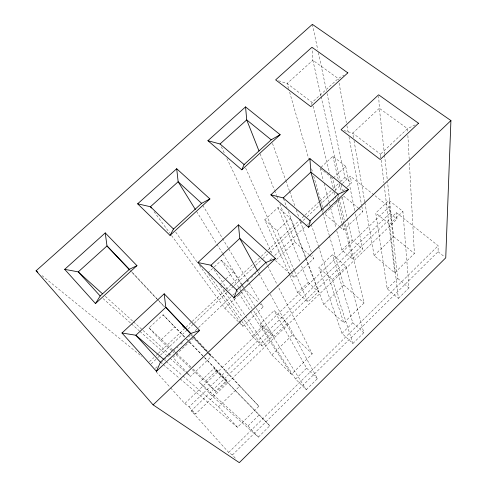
<?xml version="1.0" encoding="UTF-8"?>
<svg xmlns="http://www.w3.org/2000/svg" width="487" height="487" viewBox="0 0 487 487"><rect width="100%" height="100%" fill="white"/><g stroke="black" fill="none" stroke-linecap="round" stroke-linejoin="round"><path stroke-width="0.37" stroke-dasharray="2.44 1.83" d="M232.415 454.986L438.081 251.712L438.166 245.74L396.388 212.649L191.245 410.784L228.689 452.435L232.415 454.986L235.866 458.815M380.304 157.971L380.499 154.184L407.503 128.659L415.916 124.52M311.485 104.541L312.124 102.416L338.228 78.577L343.992 75.144M258.366 437.107L269.786 425.79L213.982 368.403L199.475 382.338L212.088 395.943L258.366 437.107L247.962 425.961L199.475 382.338M306.25 389.673L317.384 378.649L287.348 323.149L274.175 310.596L260.131 324.08L295.572 379.081L306.25 389.673L273.201 336.834L260.131 324.08M352.911 343.457L363.765 332.712L346.05 266.371L332.463 254.616L318.863 267.68L341.971 333.388L352.911 343.457L332.353 279.617L318.863 267.68M398.403 298.403L408.977 287.927L402.907 211.376L388.936 200.376L375.757 213.038L387.214 288.84L398.403 298.403L389.643 224.209L375.757 213.038M228.689 452.435L438.166 245.74M180.117 378.849L237.479 427.3L258.901 406.255L207.979 351.803M245.478 316.039L271.868 354.932L291.421 374.314L312.228 353.872L277.596 285.498M306.165 258.335L323.721 304.539L343.822 322.844L364.039 302.981L344.985 223.107M364.854 202.555L374.132 255.547L394.744 272.823L414.4 253.514L409.22 159.687M247.962 425.961L259.321 414.778M295.572 379.081L306.64 368.184L274.175 310.596M341.971 333.388L352.765 322.765L332.463 254.616M387.214 288.84L397.739 278.479L388.936 200.376M182.935 375.976L218.517 406.779L239.707 386.185L192.682 336.018M271.868 354.932L292.456 334.922L269.561 292.991M323.721 304.539L343.737 285.09L329.541 236.256M374.132 255.547L393.599 236.627L387.567 182.278M192.201 369.615L215.546 391.219L226.686 380.444L204.802 357.702M241.85 321.317L252.327 336.182L262.268 346.038L273.134 335.531L255.9 307.845M289.826 275.271L297.648 292.602L307.839 301.977L318.443 291.725L306.323 259.936M336.815 231.069L341.874 250.068L352.302 258.987L362.651 248.985L355.467 213.988M212.088 395.943L226.711 381.808L213.982 368.403M273.201 336.834L287.348 323.149M332.353 279.617L346.05 266.371M389.643 224.209L402.907 211.376M191.245 410.784L195.512 413.993L397.002 218.998L396.388 212.649M170.669 387.908L184.756 403.577L389.137 206.908L374.4 195.238M184.756 403.577L189.114 406.889L389.868 213.312L389.137 206.908M193.175 369.024L205.873 380.852L216.952 370.199M252.327 336.182L263.138 325.791L253.41 310.529M297.648 292.602L308.192 282.46L301.136 264.946M341.874 250.068L352.168 240.176L347.602 220.301M186.509 372.896L190.484 376.439L211.315 356.508L207.687 352.649M171.534 235.513L224.903 308.356L242.952 326.253L263.205 306.877L261.269 303.62M291.238 274.96L293.971 277.45L313.677 258.597L312.398 255.024M340.145 227.058L343.615 229.961L362.791 211.62L361.689 205.642M224.903 308.356L244.949 289.375L258.907 302.756M276.482 259.504L294.903 242.057L279.867 203.925M342.452 197.022L324.549 213.982L339.567 226.577M151.147 363.923L157.234 358.182M157.788 357.665L159.998 355.577M160.552 355.053L187.647 329.492M188.201 328.969L193.735 323.752M194.289 323.228L228.019 291.403M228.573 290.879L233.553 286.186M234.107 285.662L255.121 265.841M255.675 265.318L262.31 259.06M262.864 258.536L306.554 217.318M307.102 216.8L341.947 183.928M342.501 183.41L350.244 176.105L373.815 194.776M155.408 368.312L157.624 366.224M161.489 362.565L162.597 361.524M164.807 359.43L165.909 358.389M168.672 355.772L170.882 353.684M173.646 351.072L174.754 350.025M176.964 347.937L178.065 346.89M180.829 344.279L182.485 342.708M188.566 336.961L190.222 335.397M195.196 330.691L197.959 328.08M198.513 327.556L232.22 295.682M232.774 295.165L234.43 293.594M239.957 288.371L241.059 287.324M247.14 281.577L248.796 280.007M251.56 277.395L252.668 276.354M254.878 274.26L255.979 273.219M258.743 270.602L259.851 269.561M269.798 260.155L272.562 257.538M274.771 255.45L306.822 225.146M307.37 224.623L308.478 223.576M326.71 206.336L327.818 205.289M332.791 200.589L333.893 199.542M342.738 191.184L346.604 187.525M347.158 187.002L351.577 182.82L350.244 176.105M149.466 361.713L153.898 357.537M156.108 355.449L157.77 353.885M158.324 353.361L185.456 327.794M186.01 327.27L231.41 284.487M231.964 283.964L252.455 264.66M254.671 262.572L260.758 256.832M261.312 256.308L267.406 250.568M267.96 250.05L304.503 215.607M305.057 215.09L319.454 201.521M320.002 200.997L332.737 188.999M333.291 188.475L339.938 182.217M340.492 181.694L344.924 177.518L327.063 93.498M184.725 337.053L163.06 314.766L149.01 327.885L160.521 340.303L174.675 327.002L185.821 338.453M219.734 284.676L233.456 271.783L221.408 260.308L213.239 267.935M294.294 270.553L277.127 230.753L290.435 218.255L277.992 207.492L264.782 219.826L289.509 274.577M333.327 177.956L345.697 166.335L332.889 156.254L320.604 167.723M207.791 273.018L212.691 268.44M343.968 130.534L352.704 133.14L380.499 154.184L380.858 157.191M278.515 80.769L287.117 83.484L312.124 102.416M344.924 177.518L351.577 182.82M389.868 213.312L397.002 218.998M438.081 251.712L444.564 256.874M320.647 168.685L322.96 170.547M323.538 171.01L330.478 176.598M331.057 177.061L332.791 178.461L335.653 190.277M343.536 195.993L358.122 207.833M358.706 208.308L362.791 211.62M393.599 236.627L414.4 253.514M41.985 275.581L141.82 356.49M352.168 240.176L362.651 248.985M397.739 278.479L408.977 287.927M160.418 362.212L162.737 364.173M163.315 364.66L179.539 378.362M164.576 360.082L165.72 361.074M166.298 361.573L182.363 375.483M294.903 242.057L309.129 254.585M309.695 255.091L313.677 258.597M343.737 285.09L364.039 302.981M264.782 219.826L277.127 230.753M103.013 298.525L130.845 323.313M131.417 323.818L139.367 330.904M139.933 331.41L166.061 354.682M166.633 355.187L169.47 357.72M170.036 358.225L185.943 372.391M308.192 282.46L318.443 291.725M352.765 322.765L363.765 332.712M105.314 296.346L132.951 321.323M133.517 321.834L167.924 352.923M168.49 353.434L171.308 355.985M275.399 260.533L290.696 274.461M160.521 340.303L173.859 352.649M176.081 354.7L191.647 369.103M149.01 327.885L176.063 353.081M176.617 353.599L190.965 366.967M259.449 303.273L263.205 306.877M292.456 334.922L312.228 353.872M263.138 325.791L273.134 335.531M306.64 368.184L317.384 378.649M226.711 381.808L269.786 425.79M186.838 339.226L188.95 341.399M189.48 341.941L202.689 355.528M186.351 339.001L187.416 340.09M189.54 342.27L203.864 356.995M204.4 357.543L226.686 380.444M208.192 353.245L193.607 337.996L173.001 357.513L187.404 373.097M208.71 353.787L211.315 356.508M239.707 386.185L258.901 406.255M163.06 314.766L174.675 327.002M131.977 272.081L157.386 299.121M157.904 299.669L164.643 306.847M191.093 334.989L192.128 336.091M192.651 336.645L207.17 352.095M129.81 270.2L164.563 307.133M190.831 333.467L207.462 351.249M205.873 380.852L215.546 391.219M187.915 373.651L190.484 376.439M218.517 406.779L237.479 427.3M189.114 406.889L195.512 413.993M156.083 371.678L170.17 387.348M154.038 211.644L169.738 233.066M175.704 232.092L197.241 262.25M199.439 265.33L242.952 326.253M208.661 274.26L241.412 320.702M220.593 285.912L242.508 317.524M244.224 320.008L262.268 346.038M213.976 269.621L228.026 290.319M233.559 298.476L245.052 315.412M236.725 290.088L238.387 292.638M238.8 293.277L291.421 374.314M221.408 260.308L239.233 288.28M239.641 288.913L241.26 291.457M241.668 292.097L253.009 309.896M196.553 211.401L216.551 243.622M216.946 244.267L222.547 253.289M222.949 253.934L241.747 284.219M242.149 284.865L243.743 287.44M233.456 271.783L241.869 285.309M242.27 285.954L244.273 289.168M244.675 289.814L255.498 307.2M202.787 205.295L222.151 237.851M222.535 238.502L228.348 248.273M228.732 248.924L246.55 278.874M246.939 279.526L259.717 301.015M257.933 271.691L258.664 273.024M259.023 273.688L269.201 292.322M265.932 262.475L267.308 265.184M267.649 265.859L277.249 284.816M221.335 146.727L224.915 154.269M226.869 158.385L272.464 254.36M245.637 168.003L291.22 271.216M291.524 271.904L293.971 277.45M294.592 271.253L307.839 301.977M277.992 207.492L300.01 262.14M260.101 153.795L274.303 189.808M274.577 190.514L276.525 195.451M276.805 196.158L278.479 200.394M290.435 218.255L306.055 259.23M283.483 198.623L286.995 207.864M288.347 211.419L305.897 257.623M272.47 143.385L285.522 179.88M285.778 180.598L289.363 190.612M289.619 191.33L294.994 206.36M296.273 209.934L299.085 217.811M300.369 221.384L311.376 252.156M310.03 220.8L310.98 223.673M311.217 224.391L318.358 245.947M318.595 246.672L343.822 322.844M322.12 210.743L322.546 212.204M322.759 212.935L329.328 235.525M288.578 88.585L287.117 83.484L312.873 60.248L312.045 48.712M289.625 92.232L308.655 158.573M311.583 168.782L312.417 171.698M313.671 176.069L322.662 207.419M322.875 208.15L323.916 211.796M320.069 168.222L323.38 180.64M324.159 183.569L329.413 203.298M329.608 204.029L330.387 206.951M330.582 207.681L336.036 228.147M313.038 106.105L329.596 173.195M330.509 176.878L333.418 188.676M334.332 192.365L335.056 195.311M335.239 196.048L336.152 199.737M336.334 200.474L341.977 223.326M342.16 224.069L343.615 229.961M337.266 196.931L337.984 199.883M338.161 200.62L343.712 223.527M343.889 224.263L352.302 258.987M338.1 194.264L338.806 197.223M338.982 197.959L344.279 220.148M332.889 156.254L338.301 179.813M339.147 183.489L341.344 193.059M342.361 197.478L347.432 219.564M320.915 95.854L312.873 60.248L338.228 78.577L338.502 80.075M321.085 96.596L340.188 181.158M341.022 184.865L342.367 190.801M312.368 24.35L317.743 49.631M318.37 52.602L326.43 90.527M345.697 166.335L354.859 211.011M339.055 83.064L346.367 122.675M346.921 125.664L348.436 133.888M348.99 136.877L361.549 204.893M353.489 137.62L352.704 133.14L379.349 108.309L378.697 96.304M354.012 140.603L364.726 201.807M381.224 160.193L383.926 182.716M384.286 185.724L394.744 272.823M384.462 154.355L379.349 108.309L407.503 128.659L407.716 132.446M384.547 155.109L387.226 179.259M407.881 135.471L409.177 158.926"/><path stroke-width="0.73" d="M450.919 120.563L445.745 257.818L239.312 462.65L153.101 404.861L36.081 270.796L312.368 24.35L450.919 120.563L153.101 404.861M308.618 227.271L310.03 220.8L338.1 194.264L348.436 189.577L309.89 158.598L270.863 194.818L308.618 227.271L348.436 189.577M234.089 297.825L236.725 290.088L265.932 262.475L275.539 258.585L238.466 224.884L197.899 262.542L234.089 297.825L275.539 258.585M156.455 371.319L160.418 362.212L190.831 333.467L199.64 330.436L164.198 293.819L121.981 333.005L156.455 371.319L199.64 330.436M241.777 169.811L244.109 164.539L271.186 139.806L280.165 134.716L245.551 106.897L207.912 140.7L241.777 169.811L280.165 134.716M170.036 235.391L173.506 229.018L201.624 203.341L209.915 198.933L176.702 168.739L137.644 203.816L170.036 235.391L209.915 198.933M95.476 303.547L100.176 295.999L129.384 269.317L136.932 265.652L105.247 232.914L64.698 269.335L95.476 303.547L136.932 265.652M270.863 194.818L283.215 197.911L310.889 172.118L309.89 158.598M207.912 140.7L220.033 143.988L246.732 119.905L245.551 106.897M121.981 333.005L135.885 335.245L164.003 359.583M64.698 269.335L78.237 271.88L102.489 293.801M197.899 262.542L210.999 265.232L236.725 290.088M137.644 203.816L150.453 206.744L173.506 229.018M36.081 270.796L37.852 272.233M271.186 139.806L246.732 119.905L258.987 150.97M338.1 194.264L310.889 172.118L321.907 210.019M220.033 143.988L244.109 164.539M283.215 197.911L310.03 220.8M201.624 203.341L178.151 181.761L176.702 168.739M265.932 262.475L239.762 238.417L238.466 224.884M129.384 269.317L106.994 245.947L105.247 232.914M190.831 333.467L165.811 307.346L164.198 293.819M182.795 326.162L183.83 327.264M129.292 269.646L106.994 245.947L78.237 271.88L100.176 295.999M190.612 333.808L165.811 307.346L135.885 335.245L160.418 362.212M151.347 207.967L150.453 206.744L178.151 181.761L195.354 209.471M211.845 266.486L210.999 265.232L239.762 238.417L257.574 271.028M418.51 123.248L380.225 159.486L341.058 129.67L378.618 94.807L418.51 123.248M347.834 72.855L310.846 106.665L275.648 79.868L311.948 47.269L347.834 72.855"/></g></svg>
